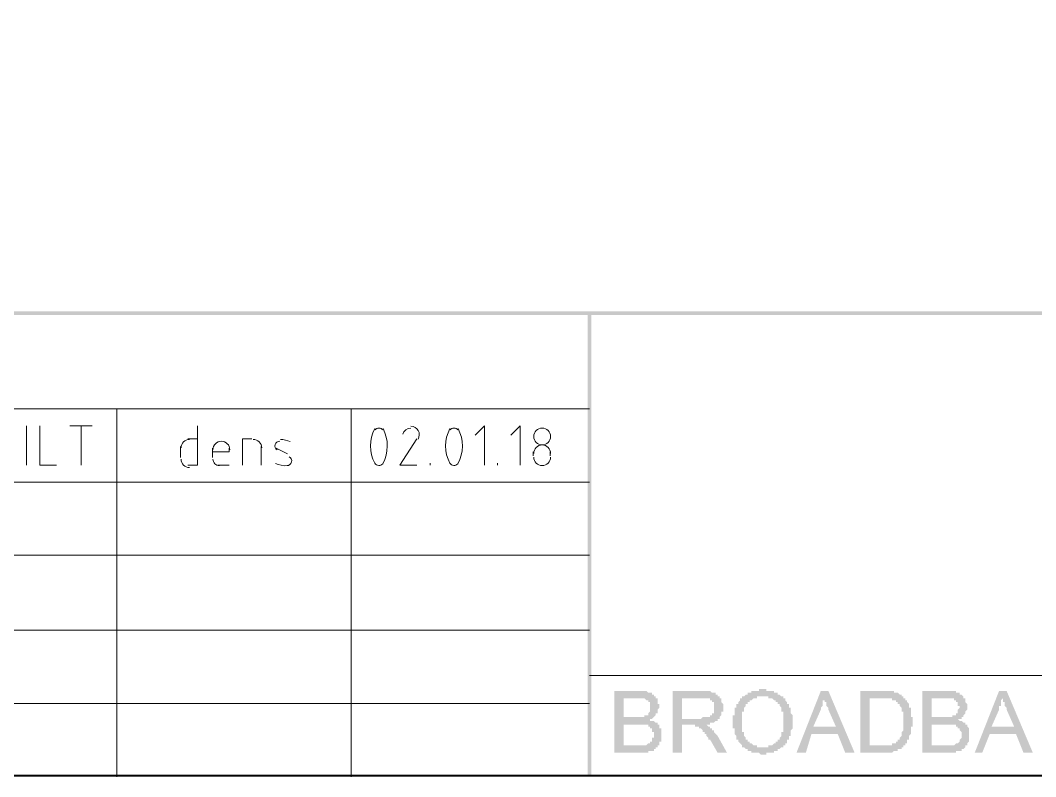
# Model space of a CAD drawing. Header units: millimetres. Extents: x 0.09 to 0.957, y 0.015 to 0.727.
# Drawn here: x 0.7802 to 0.8373, y 0.0151 to 0.0576 of the extents above; entities that cross this region are included whole.
import ezdxf

# ---------------------------------------------------------------- set-up
doc = ezdxf.new("R2010")
doc.units = ezdxf.units.MM
doc.layers.add('PDF_0', color=7, linetype='Continuous')

msp = doc.modelspace()

# ---------------------------------------------------------------- hatches: boundary and pattern name
at = {"layer": 'PDF_0', "true_color": 0x808080, "transparency": 33554559}
h = msp.add_hatch(color=8, dxfattribs=at)
h.paths.add_polyline_path([(0.8136127978515549, 0.0164032128906249), (0.8136127978515549, 0.0198878710937498), (0.8149855419921799, 0.0198878710937498), (0.8149855419921799, 0.0198878710937498), (0.815091137695305, 0.0198878710937498), (0.815091137695305, 0.0198878710937498), (0.81519673339843, 0.0198878710937498), (0.81519673339843, 0.0198878710937498), (0.815302329101555, 0.0198878710937498), (0.815302329101555, 0.0198878710937498), (0.81540792480468, 0.0198878710937498), (0.81540792480468, 0.0198878710937498), (0.81540792480468, 0.0198878710937498), (0.815513520507805, 0.0197822753906248), (0.815513520507805, 0.0197822753906248), (0.8156191162109301, 0.0197822753906248), (0.8156191162109301, 0.0197822753906248), (0.8156191162109301, 0.0197822753906248), (0.8157247119140549, 0.0197822753906248), (0.8157247119140549, 0.0196766796874998), (0.8157247119140549, 0.0196766796874998), (0.8158303076171799, 0.0196766796874998), (0.8158303076171799, 0.0196766796874998), (0.8158303076171799, 0.0195710839843748), (0.8159359033203051, 0.0195710839843748), (0.8159359033203051, 0.0195710839843748), (0.8159359033203051, 0.0194654882812498), (0.8159359033203051, 0.0194654882812498), (0.8160414990234302, 0.0194654882812498), (0.8160414990234302, 0.0193598925781248), (0.8160414990234302, 0.0193598925781248), (0.8160414990234302, 0.0192542968749998), (0.8160414990234302, 0.0192542968749998), (0.8160414990234302, 0.0191487011718748), (0.8160414990234302, 0.0191487011718748), (0.8161470947265549, 0.0191487011718748), (0.8161470947265549, 0.0190431054687498), (0.8161470947265549, 0.0190431054687498), (0.8161470947265549, 0.0190431054687498), (0.8161470947265549, 0.0189375097656248), (0.8161470947265549, 0.0189375097656248), (0.8160414990234302, 0.0188319140624998), (0.8160414990234302, 0.0188319140624998), (0.8160414990234302, 0.0187263183593748), (0.8160414990234302, 0.0187263183593748), (0.8160414990234302, 0.0187263183593748), (0.8160414990234302, 0.0186207226562498), (0.8159359033203051, 0.0186207226562498), (0.8159359033203051, 0.0186207226562498), (0.8159359033203051, 0.0185151269531248), (0.8159359033203051, 0.0185151269531248), (0.8159359033203051, 0.0185151269531248), (0.8158303076171799, 0.0184095312499998), (0.8158303076171799, 0.0184095312499998), (0.8158303076171799, 0.0184095312499998), (0.8157247119140549, 0.0183039355468748), (0.8157247119140549, 0.0183039355468748), (0.8156191162109301, 0.0183039355468748), (0.8156191162109301, 0.0183039355468748), (0.8156191162109301, 0.0183039355468748), (0.8156191162109301, 0.0181983398437498), (0.8157247119140549, 0.0181983398437498), (0.8157247119140549, 0.0181983398437498), (0.8158303076171799, 0.0181983398437498), (0.8158303076171799, 0.0181983398437498), (0.8159359033203051, 0.0180927441406249), (0.8159359033203051, 0.0180927441406249), (0.8159359033203051, 0.0180927441406249), (0.8160414990234302, 0.0180927441406249), (0.8160414990234302, 0.0179871484374999), (0.8160414990234302, 0.0179871484374999), (0.8161470947265549, 0.0179871484374999), (0.8161470947265549, 0.0179871484374999), (0.8161470947265549, 0.0178815527343749), (0.8161470947265549, 0.0178815527343749), (0.8161470947265549, 0.0177759570312499), (0.8161470947265549, 0.0177759570312499), (0.81625269042968, 0.0177759570312499), (0.81625269042968, 0.0176703613281249), (0.81625269042968, 0.0176703613281249), (0.81625269042968, 0.0175647656249999), (0.81625269042968, 0.0175647656249999), (0.81625269042968, 0.0174591699218749), (0.81625269042968, 0.0174591699218749), (0.81625269042968, 0.0174591699218749), (0.81625269042968, 0.0173535742187499), (0.81625269042968, 0.0173535742187499), (0.81625269042968, 0.0172479785156249), (0.81625269042968, 0.0172479785156249), (0.81625269042968, 0.0171423828124999), (0.81625269042968, 0.0171423828124999), (0.81625269042968, 0.0170367871093749), (0.81625269042968, 0.0170367871093749), (0.8161470947265549, 0.0170367871093749), (0.8161470947265549, 0.0169311914062499), (0.8161470947265549, 0.0169311914062499), (0.8161470947265549, 0.0168255957031249), (0.8160414990234302, 0.0168255957031249), (0.8160414990234302, 0.0168255957031249), (0.8160414990234302, 0.0167199999999999), (0.8160414990234302, 0.0167199999999999), (0.8159359033203051, 0.0167199999999999), (0.8159359033203051, 0.0166144042968749), (0.8159359033203051, 0.0166144042968749), (0.8158303076171799, 0.0166144042968749), (0.8158303076171799, 0.0166144042968749), (0.8158303076171799, 0.0165088085937499), (0.8157247119140549, 0.0165088085937499), (0.8157247119140549, 0.0165088085937499), (0.8156191162109301, 0.0165088085937499), (0.8156191162109301, 0.0165088085937499), (0.815513520507805, 0.0165088085937499), (0.815513520507805, 0.0165088085937499), (0.815513520507805, 0.0164032128906249), (0.81540792480468, 0.0164032128906249), (0.81540792480468, 0.0164032128906249), (0.81540792480468, 0.0164032128906249), (0.815302329101555, 0.0164032128906249), (0.815302329101555, 0.0164032128906249), (0.81519673339843, 0.0164032128906249), (0.81519673339843, 0.0164032128906249), (0.815091137695305, 0.0164032128906249), (0.815091137695305, 0.0164032128906249), (0.8149855419921799, 0.0164032128906249), (0.8149855419921799, 0.0164032128906249)], flags=0)
h.paths.add_polyline_path([(0.81414077636718, 0.0184095312499998), (0.8148799462890551, 0.0184095312499998), (0.8148799462890551, 0.0184095312499998), (0.8149855419921799, 0.0184095312499998), (0.8149855419921799, 0.0184095312499998), (0.815091137695305, 0.0184095312499998), (0.815091137695305, 0.0184095312499998), (0.81519673339843, 0.0184095312499998), (0.81519673339843, 0.0184095312499998), (0.815302329101555, 0.0184095312499998), (0.815302329101555, 0.0185151269531248), (0.815302329101555, 0.0185151269531248), (0.815302329101555, 0.0185151269531248), (0.81540792480468, 0.0185151269531248), (0.81540792480468, 0.0185151269531248), (0.815513520507805, 0.0185151269531248), (0.815513520507805, 0.0186207226562498), (0.815513520507805, 0.0186207226562498), (0.815513520507805, 0.0186207226562498), (0.8156191162109301, 0.0187263183593748), (0.8156191162109301, 0.0187263183593748), (0.8156191162109301, 0.0187263183593748), (0.8156191162109301, 0.0188319140624998), (0.8156191162109301, 0.0188319140624998), (0.8156191162109301, 0.0189375097656248), (0.8156191162109301, 0.0189375097656248), (0.8156191162109301, 0.0190431054687498), (0.8156191162109301, 0.0190431054687498), (0.8156191162109301, 0.0190431054687498), (0.8156191162109301, 0.0191487011718748), (0.8156191162109301, 0.0191487011718748), (0.8156191162109301, 0.0192542968749998), (0.815513520507805, 0.0192542968749998), (0.815513520507805, 0.0192542968749998), (0.815513520507805, 0.0193598925781248), (0.815513520507805, 0.0193598925781248), (0.81540792480468, 0.0193598925781248), (0.81540792480468, 0.0193598925781248), (0.815302329101555, 0.0194654882812498), (0.815302329101555, 0.0194654882812498), (0.815302329101555, 0.0194654882812498), (0.815302329101555, 0.0194654882812498), (0.81519673339843, 0.0194654882812498), (0.81519673339843, 0.0194654882812498), (0.815091137695305, 0.0194654882812498), (0.815091137695305, 0.0194654882812498), (0.815091137695305, 0.0194654882812498), (0.8149855419921799, 0.0194654882812498), (0.8148799462890551, 0.0194654882812498), (0.8148799462890551, 0.0194654882812498), (0.8147743505859301, 0.0194654882812498), (0.81414077636718, 0.0194654882812498)], flags=0)
h.paths.add_polyline_path([(0.81414077636718, 0.0168255957031249), (0.8149855419921799, 0.0168255957031249), (0.8149855419921799, 0.0168255957031249), (0.815091137695305, 0.0168255957031249), (0.81519673339843, 0.0168255957031249), (0.81519673339843, 0.0168255957031249), (0.81519673339843, 0.0168255957031249), (0.815302329101555, 0.0168255957031249), (0.815302329101555, 0.0168255957031249), (0.815302329101555, 0.0168255957031249), (0.81540792480468, 0.0168255957031249), (0.81540792480468, 0.0168255957031249), (0.815513520507805, 0.0169311914062499), (0.815513520507805, 0.0169311914062499), (0.815513520507805, 0.0169311914062499), (0.8156191162109301, 0.0169311914062499), (0.8156191162109301, 0.0169311914062499), (0.8156191162109301, 0.0170367871093749), (0.8157247119140549, 0.0170367871093749), (0.8157247119140549, 0.0171423828124999), (0.8157247119140549, 0.0171423828124999), (0.8157247119140549, 0.0171423828124999), (0.8157247119140549, 0.0172479785156249), (0.8157247119140549, 0.0172479785156249), (0.8158303076171799, 0.0172479785156249), (0.8158303076171799, 0.0173535742187499), (0.8158303076171799, 0.0173535742187499), (0.8158303076171799, 0.0174591699218749), (0.8158303076171799, 0.0174591699218749), (0.8158303076171799, 0.0175647656249999), (0.8158303076171799, 0.0175647656249999), (0.8157247119140549, 0.0175647656249999), (0.8157247119140549, 0.0176703613281249), (0.8157247119140549, 0.0176703613281249), (0.8157247119140549, 0.0177759570312499), (0.8157247119140549, 0.0177759570312499), (0.8156191162109301, 0.0177759570312499), (0.8156191162109301, 0.0177759570312499), (0.8156191162109301, 0.0178815527343749), (0.815513520507805, 0.0178815527343749), (0.815513520507805, 0.0178815527343749), (0.815513520507805, 0.0179871484374999), (0.81540792480468, 0.0179871484374999), (0.81540792480468, 0.0179871484374999), (0.81540792480468, 0.0179871484374999), (0.815302329101555, 0.0179871484374999), (0.815302329101555, 0.0179871484374999), (0.815302329101555, 0.0179871484374999), (0.81519673339843, 0.0179871484374999), (0.81519673339843, 0.0179871484374999), (0.815091137695305, 0.0179871484374999), (0.815091137695305, 0.0179871484374999), (0.8149855419921799, 0.0179871484374999), (0.8149855419921799, 0.0179871484374999), (0.8148799462890551, 0.0179871484374999), (0.81414077636718, 0.0179871484374999)], flags=0)
h = msp.add_hatch(color=8, dxfattribs=at)
h.paths.add_polyline_path([(0.8168864257812424, 0.0164032128906249), (0.8168864257812424, 0.0198878710937498), (0.8184703613281173, 0.0198878710937498), (0.8185759570312423, 0.0198878710937498), (0.8185759570312423, 0.0198878710937498), (0.8186815527343675, 0.0198878710937498), (0.8186815527343675, 0.0198878710937498), (0.8187871484374923, 0.0198878710937498), (0.8187871484374923, 0.0198878710937498), (0.8188927441406175, 0.0198878710937498), (0.8188927441406175, 0.0198878710937498), (0.8189983398437425, 0.0198878710937498), (0.8189983398437425, 0.0198878710937498), (0.8189983398437425, 0.0198878710937498), (0.8191039355468674, 0.0197822753906248), (0.8191039355468674, 0.0197822753906248), (0.8191039355468674, 0.0197822753906248), (0.8192095312499924, 0.0197822753906248), (0.8192095312499924, 0.0197822753906248), (0.8192095312499924, 0.0197822753906248), (0.8193151269531174, 0.0197822753906248), (0.8193151269531174, 0.0196766796874998), (0.8194207226562424, 0.0196766796874998), (0.8194207226562424, 0.0196766796874998), (0.8194207226562424, 0.0195710839843748), (0.8195263183593674, 0.0195710839843748), (0.8195263183593674, 0.0195710839843748), (0.8195263183593674, 0.0194654882812498), (0.8195263183593674, 0.0194654882812498), (0.8196319140624924, 0.0194654882812498), (0.8196319140624924, 0.0193598925781248), (0.8196319140624924, 0.0193598925781248), (0.8196319140624924, 0.0192542968749998), (0.8196319140624924, 0.0192542968749998), (0.8196319140624924, 0.0192542968749998), (0.8197375097656173, 0.0191487011718748), (0.8197375097656173, 0.0191487011718748), (0.8197375097656173, 0.0190431054687498), (0.8197375097656173, 0.0190431054687498), (0.8197375097656173, 0.0189375097656248), (0.8197375097656173, 0.0189375097656248), (0.8197375097656173, 0.0189375097656248), (0.8197375097656173, 0.0188319140624998), (0.8197375097656173, 0.0188319140624998), (0.8197375097656173, 0.0187263183593748), (0.8196319140624924, 0.0187263183593748), (0.8196319140624924, 0.0186207226562498), (0.8196319140624924, 0.0186207226562498), (0.8196319140624924, 0.0185151269531248), (0.8196319140624924, 0.0185151269531248), (0.8196319140624924, 0.0185151269531248), (0.8195263183593674, 0.0184095312499998), (0.8195263183593674, 0.0184095312499998), (0.8195263183593674, 0.0184095312499998), (0.8195263183593674, 0.0183039355468748), (0.8194207226562424, 0.0183039355468748), (0.8194207226562424, 0.0183039355468748), (0.8194207226562424, 0.0183039355468748), (0.8194207226562424, 0.0181983398437498), (0.8193151269531174, 0.0181983398437498), (0.8193151269531174, 0.0181983398437498), (0.8193151269531174, 0.0181983398437498), (0.8192095312499924, 0.0180927441406249), (0.8192095312499924, 0.0180927441406249), (0.8191039355468674, 0.0180927441406249), (0.8191039355468674, 0.0180927441406249), (0.8189983398437425, 0.0180927441406249), (0.8189983398437425, 0.0180927441406249), (0.8189983398437425, 0.0179871484374999), (0.8188927441406175, 0.0179871484374999), (0.8188927441406175, 0.0179871484374999), (0.8187871484374923, 0.0179871484374999), (0.8186815527343675, 0.0179871484374999), (0.8186815527343675, 0.0179871484374999), (0.8187871484374923, 0.0179871484374999), (0.8187871484374923, 0.0179871484374999), (0.8188927441406175, 0.0178815527343749), (0.8188927441406175, 0.0178815527343749), (0.8189983398437425, 0.0178815527343749), (0.8189983398437425, 0.0178815527343749), (0.8189983398437425, 0.0177759570312499), (0.8189983398437425, 0.0177759570312499), (0.8191039355468674, 0.0177759570312499), (0.8191039355468674, 0.0176703613281249), (0.8191039355468674, 0.0176703613281249), (0.8192095312499924, 0.0176703613281249), (0.8192095312499924, 0.0175647656249999), (0.8192095312499924, 0.0175647656249999), (0.8192095312499924, 0.0175647656249999), (0.8193151269531174, 0.0174591699218749), (0.8193151269531174, 0.0174591699218749), (0.8193151269531174, 0.0174591699218749), (0.8194207226562424, 0.0173535742187499), (0.8194207226562424, 0.0173535742187499), (0.8199487011718675, 0.0164032128906249), (0.8194207226562424, 0.0164032128906249), (0.8189983398437425, 0.0171423828124999), (0.8188927441406175, 0.0171423828124999), (0.8188927441406175, 0.0172479785156249), (0.8188927441406175, 0.0172479785156249), (0.8187871484374923, 0.0173535742187499), (0.8187871484374923, 0.0173535742187499), (0.8187871484374923, 0.0174591699218749), (0.8187871484374923, 0.0174591699218749), (0.8186815527343675, 0.0174591699218749), (0.8186815527343675, 0.0175647656249999), (0.8186815527343675, 0.0175647656249999), (0.8186815527343675, 0.0175647656249999), (0.8185759570312423, 0.0175647656249999), (0.8185759570312423, 0.0176703613281249), (0.8185759570312423, 0.0176703613281249), (0.8184703613281173, 0.0177759570312499), (0.8184703613281173, 0.0177759570312499), (0.8184703613281173, 0.0177759570312499), (0.8183647656249924, 0.0177759570312499), (0.8183647656249924, 0.0178815527343749), (0.8183647656249924, 0.0178815527343749), (0.8182591699218674, 0.0178815527343749), (0.8182591699218674, 0.0178815527343749), (0.8181535742187424, 0.0178815527343749), (0.8181535742187424, 0.0179871484374999), (0.8181535742187424, 0.0179871484374999), (0.8180479785156174, 0.0179871484374999), (0.8180479785156174, 0.0179871484374999), (0.8179423828124924, 0.0179871484374999), (0.8179423828124924, 0.0179871484374999), (0.8179423828124924, 0.0179871484374999), (0.8174144042968675, 0.0179871484374999), (0.8174144042968675, 0.0164032128906249)], flags=0)
h.paths.add_polyline_path([(0.8174144042968675, 0.0183039355468748), (0.8183647656249924, 0.0183039355468748), (0.8184703613281173, 0.0183039355468748), (0.8184703613281173, 0.0183039355468748), (0.8185759570312423, 0.0184095312499998), (0.8185759570312423, 0.0184095312499998), (0.8186815527343675, 0.0184095312499998), (0.8186815527343675, 0.0184095312499998), (0.8187871484374923, 0.0184095312499998), (0.8187871484374923, 0.0184095312499998), (0.8187871484374923, 0.0184095312499998), (0.8188927441406175, 0.0184095312499998), (0.8188927441406175, 0.0184095312499998), (0.8188927441406175, 0.0184095312499998), (0.8189983398437425, 0.0184095312499998), (0.8189983398437425, 0.0185151269531248), (0.8189983398437425, 0.0185151269531248), (0.8191039355468674, 0.0185151269531248), (0.8191039355468674, 0.0186207226562498), (0.8191039355468674, 0.0186207226562498), (0.8191039355468674, 0.0186207226562498), (0.8192095312499924, 0.0186207226562498), (0.8192095312499924, 0.0187263183593748), (0.8192095312499924, 0.0187263183593748), (0.8192095312499924, 0.0188319140624998), (0.8192095312499924, 0.0188319140624998), (0.8192095312499924, 0.0189375097656248), (0.8192095312499924, 0.0189375097656248), (0.8192095312499924, 0.0190431054687498), (0.8192095312499924, 0.0190431054687498), (0.8192095312499924, 0.0190431054687498), (0.8192095312499924, 0.0191487011718748), (0.8192095312499924, 0.0191487011718748), (0.8192095312499924, 0.0192542968749998), (0.8191039355468674, 0.0192542968749998), (0.8191039355468674, 0.0192542968749998), (0.8191039355468674, 0.0193598925781248), (0.8191039355468674, 0.0193598925781248), (0.8189983398437425, 0.0193598925781248), (0.8189983398437425, 0.0193598925781248), (0.8189983398437425, 0.0194654882812498), (0.8188927441406175, 0.0194654882812498), (0.8188927441406175, 0.0194654882812498), (0.8187871484374923, 0.0194654882812498), (0.8187871484374923, 0.0194654882812498), (0.8187871484374923, 0.0194654882812498), (0.8186815527343675, 0.0194654882812498), (0.8186815527343675, 0.0194654882812498), (0.8185759570312423, 0.0194654882812498), (0.8184703613281173, 0.0194654882812498), (0.8184703613281173, 0.0194654882812498), (0.8174144042968675, 0.0194654882812498)], flags=0)
h = msp.add_hatch(color=8, dxfattribs=at)
h.paths.add_polyline_path([(0.8202655957031174, 0.0180927978515624), (0.8202655957031174, 0.0181983935546874), (0.8202655957031174, 0.0181983935546874), (0.8202655957031174, 0.0183039892578124), (0.8202655957031174, 0.0183039892578124), (0.8202655957031174, 0.0184095849609374), (0.8202655957031174, 0.0184095849609374), (0.8202655957031174, 0.0185151806640624), (0.8203711914062424, 0.0185151806640624), (0.8203711914062424, 0.0186207763671874), (0.8203711914062424, 0.0186207763671874), (0.8203711914062424, 0.0187263720703124), (0.8203711914062424, 0.0187263720703124), (0.8203711914062424, 0.0187263720703124), (0.8203711914062424, 0.0188319677734374), (0.8203711914062424, 0.0188319677734374), (0.8203711914062424, 0.0189375634765624), (0.8204767871093674, 0.0189375634765624), (0.8204767871093674, 0.0189375634765624), (0.8204767871093674, 0.0190431591796874), (0.8204767871093674, 0.0190431591796874), (0.8204767871093674, 0.0191487548828124), (0.8204767871093674, 0.0191487548828124), (0.8205823828124923, 0.0191487548828124), (0.8205823828124923, 0.0192543505859374), (0.8205823828124923, 0.0192543505859374), (0.8205823828124923, 0.0192543505859374), (0.8206879785156173, 0.0193599462890624), (0.8206879785156173, 0.0193599462890624), (0.8206879785156173, 0.0193599462890624), (0.8206879785156173, 0.0194655419921874), (0.8207935742187423, 0.0194655419921874), (0.8207935742187423, 0.0194655419921874), (0.8207935742187423, 0.0195711376953124), (0.8208991699218673, 0.0195711376953124), (0.8208991699218673, 0.0195711376953124), (0.8208991699218673, 0.0195711376953124), (0.8210047656249922, 0.0196767333984374), (0.8210047656249922, 0.0196767333984374), (0.8210047656249922, 0.0196767333984374), (0.8211103613281174, 0.0196767333984374), (0.8211103613281174, 0.0197823291015624), (0.8212159570312424, 0.0197823291015624), (0.8212159570312424, 0.0197823291015624), (0.8212159570312424, 0.0197823291015624), (0.8213215527343674, 0.0197823291015624), (0.8213215527343674, 0.0198879248046874), (0.8214271484374924, 0.0198879248046874), (0.8214271484374924, 0.0198879248046874), (0.8214271484374924, 0.0198879248046874), (0.8215327441406174, 0.0198879248046874), (0.8215327441406174, 0.0198879248046874), (0.8216383398437423, 0.0198879248046874), (0.8216383398437423, 0.0198879248046874), (0.8217439355468673, 0.0198879248046874), (0.8217439355468673, 0.0199935205078124), (0.8218495312499923, 0.0199935205078124), (0.8218495312499923, 0.0199935205078124), (0.8219551269531173, 0.0199935205078124), (0.8219551269531173, 0.0199935205078124), (0.8219551269531173, 0.0199935205078124), (0.8220607226562425, 0.0199935205078124), (0.8220607226562425, 0.0199935205078124), (0.8220607226562425, 0.0199935205078124), (0.8221663183593673, 0.0199935205078124), (0.8221663183593673, 0.0198879248046874), (0.8222719140624924, 0.0198879248046874), (0.8222719140624924, 0.0198879248046874), (0.8223775097656174, 0.0198879248046874), (0.8223775097656174, 0.0198879248046874), (0.8224831054687424, 0.0198879248046874), (0.8224831054687424, 0.0198879248046874), (0.8225887011718674, 0.0198879248046874), (0.8225887011718674, 0.0198879248046874), (0.8225887011718674, 0.0197823291015624), (0.8226942968749924, 0.0197823291015624), (0.8226942968749924, 0.0197823291015624), (0.8227998925781173, 0.0197823291015624), (0.8227998925781173, 0.0197823291015624), (0.8227998925781173, 0.0196767333984374), (0.8229054882812423, 0.0196767333984374), (0.8229054882812423, 0.0196767333984374), (0.8229054882812423, 0.0196767333984374), (0.8230110839843673, 0.0195711376953124), (0.8230110839843673, 0.0195711376953124), (0.8231166796874922, 0.0195711376953124), (0.8231166796874922, 0.0195711376953124), (0.8231166796874922, 0.0194655419921874), (0.8232222753906174, 0.0194655419921874), (0.8232222753906174, 0.0194655419921874), (0.8232222753906174, 0.0193599462890624), (0.8232222753906174, 0.0193599462890624), (0.8233278710937423, 0.0192543505859374), (0.8233278710937423, 0.0192543505859374), (0.8233278710937423, 0.0192543505859374), (0.8233278710937423, 0.0191487548828124), (0.8234334667968672, 0.0191487548828124), (0.8234334667968672, 0.0191487548828124), (0.8234334667968672, 0.0190431591796874), (0.8234334667968672, 0.0190431591796874), (0.8234334667968672, 0.0190431591796874), (0.8234334667968672, 0.0189375634765624), (0.8235390624999924, 0.0189375634765624), (0.8235390624999924, 0.0188319677734374), (0.8235390624999924, 0.0188319677734374), (0.8235390624999924, 0.0187263720703124), (0.8235390624999924, 0.0187263720703124), (0.8235390624999924, 0.0187263720703124), (0.8235390624999924, 0.0186207763671874), (0.8235390624999924, 0.0186207763671874), (0.8236446582031174, 0.0185151806640624), (0.8236446582031174, 0.0185151806640624), (0.8236446582031174, 0.0184095849609374), (0.8236446582031174, 0.0184095849609374), (0.8236446582031174, 0.0183039892578124), (0.8236446582031174, 0.0183039892578124), (0.8236446582031174, 0.0181983935546874), (0.8236446582031174, 0.0181983935546874), (0.8236446582031174, 0.0180927978515624), (0.8236446582031174, 0.0180927978515624), (0.8236446582031174, 0.0179872021484374), (0.8236446582031174, 0.0179872021484374), (0.8236446582031174, 0.0179872021484374), (0.8236446582031174, 0.0178816064453124), (0.8236446582031174, 0.0178816064453124), (0.8236446582031174, 0.0177760107421874), (0.8236446582031174, 0.0177760107421874), (0.8235390624999924, 0.0176704150390624), (0.8235390624999924, 0.0176704150390624), (0.8235390624999924, 0.0175648193359374), (0.8235390624999924, 0.0175648193359374), (0.8235390624999924, 0.0174592236328124), (0.8235390624999924, 0.0174592236328124), (0.8235390624999924, 0.0174592236328124), (0.8235390624999924, 0.0173536279296874), (0.8234334667968672, 0.0173536279296874), (0.8234334667968672, 0.0172480322265624), (0.8234334667968672, 0.0172480322265624), (0.8234334667968672, 0.0172480322265624), (0.8234334667968672, 0.0171424365234374), (0.8234334667968672, 0.0171424365234374), (0.8233278710937423, 0.0171424365234374), (0.8233278710937423, 0.0170368408203124), (0.8233278710937423, 0.0170368408203124), (0.8233278710937423, 0.0169312451171874), (0.8232222753906174, 0.0169312451171874), (0.8232222753906174, 0.0169312451171874), (0.8232222753906174, 0.0168256494140624), (0.8231166796874922, 0.0168256494140624), (0.8231166796874922, 0.0168256494140624), (0.8231166796874922, 0.0167200537109374), (0.8230110839843673, 0.0167200537109374), (0.8230110839843673, 0.0167200537109374), (0.8230110839843673, 0.0167200537109374), (0.8229054882812423, 0.0166144580078124), (0.8229054882812423, 0.0166144580078124), (0.8229054882812423, 0.0166144580078124), (0.8227998925781173, 0.0166144580078124), (0.8227998925781173, 0.0165088623046874), (0.8227998925781173, 0.0165088623046874), (0.8226942968749924, 0.0165088623046874), (0.8226942968749924, 0.0165088623046874), (0.8225887011718674, 0.0165088623046874), (0.8225887011718674, 0.0165088623046874), (0.8225887011718674, 0.0164032666015624), (0.8224831054687424, 0.0164032666015624), (0.8224831054687424, 0.0164032666015624), (0.8223775097656174, 0.0164032666015624), (0.8223775097656174, 0.0164032666015624), (0.8222719140624924, 0.0164032666015624), (0.8222719140624924, 0.0164032666015624), (0.8221663183593673, 0.0164032666015624), (0.8221663183593673, 0.0164032666015624), (0.8221663183593673, 0.0162976708984374), (0.8220607226562425, 0.0162976708984374), (0.8220607226562425, 0.0162976708984374), (0.8219551269531173, 0.0162976708984374), (0.8219551269531173, 0.0162976708984374), (0.8219551269531173, 0.0162976708984374), (0.8218495312499923, 0.0162976708984374), (0.8218495312499923, 0.0162976708984374), (0.8217439355468673, 0.0164032666015624), (0.8217439355468673, 0.0164032666015624), (0.8216383398437423, 0.0164032666015624), (0.8216383398437423, 0.0164032666015624), (0.8215327441406174, 0.0164032666015624), (0.8215327441406174, 0.0164032666015624), (0.8214271484374924, 0.0164032666015624), (0.8214271484374924, 0.0164032666015624), (0.8214271484374924, 0.0164032666015624), (0.8213215527343674, 0.0164032666015624), (0.8213215527343674, 0.0165088623046874), (0.8212159570312424, 0.0165088623046874), (0.8212159570312424, 0.0165088623046874), (0.8212159570312424, 0.0165088623046874), (0.8211103613281174, 0.0165088623046874), (0.8211103613281174, 0.0166144580078124), (0.8211103613281174, 0.0166144580078124), (0.8210047656249922, 0.0166144580078124), (0.8210047656249922, 0.0166144580078124), (0.8210047656249922, 0.0166144580078124), (0.8208991699218673, 0.0167200537109374), (0.8208991699218673, 0.0167200537109374), (0.8207935742187423, 0.0167200537109374), (0.8207935742187423, 0.0168256494140624), (0.8207935742187423, 0.0168256494140624), (0.8207935742187423, 0.0168256494140624), (0.8206879785156173, 0.0169312451171874), (0.8206879785156173, 0.0169312451171874), (0.8206879785156173, 0.0169312451171874), (0.8205823828124923, 0.0170368408203124), (0.8205823828124923, 0.0170368408203124), (0.8205823828124923, 0.0170368408203124), (0.8205823828124923, 0.0171424365234374), (0.8204767871093674, 0.0171424365234374), (0.8204767871093674, 0.0172480322265624), (0.8204767871093674, 0.0172480322265624), (0.8204767871093674, 0.0172480322265624), (0.8204767871093674, 0.0173536279296874), (0.8204767871093674, 0.0173536279296874), (0.8203711914062424, 0.0174592236328124), (0.8203711914062424, 0.0174592236328124), (0.8203711914062424, 0.0174592236328124), (0.8203711914062424, 0.0175648193359374), (0.8203711914062424, 0.0175648193359374), (0.8203711914062424, 0.0176704150390624), (0.8203711914062424, 0.0176704150390624), (0.8203711914062424, 0.0177760107421874), (0.8202655957031174, 0.0177760107421874), (0.8202655957031174, 0.0178816064453124), (0.8202655957031174, 0.0178816064453124), (0.8202655957031174, 0.0178816064453124), (0.8202655957031174, 0.0179872021484374), (0.8202655957031174, 0.0179872021484374), (0.8202655957031174, 0.0180927978515624), (0.8202655957031174, 0.0180927978515624)], flags=0)
h.paths.add_polyline_path([(0.8207935742187423, 0.0180927978515624), (0.8207935742187423, 0.0179872021484374), (0.8207935742187423, 0.0179872021484374), (0.8207935742187423, 0.0178816064453124), (0.8207935742187423, 0.0178816064453124), (0.8207935742187423, 0.0177760107421874), (0.8207935742187423, 0.0177760107421874), (0.8207935742187423, 0.0177760107421874), (0.8207935742187423, 0.0176704150390624), (0.8207935742187423, 0.0176704150390624), (0.8207935742187423, 0.0175648193359374), (0.8208991699218673, 0.0175648193359374), (0.8208991699218673, 0.0174592236328124), (0.8208991699218673, 0.0174592236328124), (0.8208991699218673, 0.0174592236328124), (0.8208991699218673, 0.0173536279296874), (0.8208991699218673, 0.0173536279296874), (0.8210047656249922, 0.0172480322265624), (0.8210047656249922, 0.0172480322265624), (0.8210047656249922, 0.0172480322265624), (0.8210047656249922, 0.0171424365234374), (0.8211103613281174, 0.0171424365234374), (0.8211103613281174, 0.0171424365234374), (0.8211103613281174, 0.0171424365234374), (0.8211103613281174, 0.0170368408203124), (0.8212159570312424, 0.0170368408203124), (0.8212159570312424, 0.0170368408203124), (0.8212159570312424, 0.0169312451171874), (0.8213215527343674, 0.0169312451171874), (0.8213215527343674, 0.0169312451171874), (0.8213215527343674, 0.0169312451171874), (0.8214271484374924, 0.0168256494140624), (0.8214271484374924, 0.0168256494140624), (0.8215327441406174, 0.0168256494140624), (0.8215327441406174, 0.0168256494140624), (0.8215327441406174, 0.0168256494140624), (0.8216383398437423, 0.0168256494140624), (0.8216383398437423, 0.0167200537109374), (0.8217439355468673, 0.0167200537109374), (0.8217439355468673, 0.0167200537109374), (0.8218495312499923, 0.0167200537109374), (0.8218495312499923, 0.0167200537109374), (0.8219551269531173, 0.0167200537109374), (0.8219551269531173, 0.0167200537109374), (0.8219551269531173, 0.0167200537109374), (0.8220607226562425, 0.0167200537109374), (0.8220607226562425, 0.0167200537109374), (0.8220607226562425, 0.0167200537109374), (0.8221663183593673, 0.0167200537109374), (0.8221663183593673, 0.0167200537109374), (0.8222719140624924, 0.0167200537109374), (0.8222719140624924, 0.0168256494140624), (0.8223775097656174, 0.0168256494140624), (0.8223775097656174, 0.0168256494140624), (0.8223775097656174, 0.0168256494140624), (0.8224831054687424, 0.0168256494140624), (0.8224831054687424, 0.0168256494140624), (0.8225887011718674, 0.0169312451171874), (0.8225887011718674, 0.0169312451171874), (0.8225887011718674, 0.0169312451171874), (0.8226942968749924, 0.0169312451171874), (0.8226942968749924, 0.0170368408203124), (0.8226942968749924, 0.0170368408203124), (0.8227998925781173, 0.0170368408203124), (0.8227998925781173, 0.0171424365234374), (0.8227998925781173, 0.0171424365234374), (0.8227998925781173, 0.0171424365234374), (0.8229054882812423, 0.0171424365234374), (0.8229054882812423, 0.0172480322265624), (0.8229054882812423, 0.0172480322265624), (0.8229054882812423, 0.0172480322265624), (0.8230110839843673, 0.0173536279296874), (0.8230110839843673, 0.0173536279296874), (0.8230110839843673, 0.0173536279296874), (0.8230110839843673, 0.0174592236328124), (0.8230110839843673, 0.0174592236328124), (0.8230110839843673, 0.0175648193359374), (0.8231166796874922, 0.0175648193359374), (0.8231166796874922, 0.0175648193359374), (0.8231166796874922, 0.0176704150390624), (0.8231166796874922, 0.0176704150390624), (0.8231166796874922, 0.0177760107421874), (0.8231166796874922, 0.0177760107421874), (0.8231166796874922, 0.0178816064453124), (0.8231166796874922, 0.0178816064453124), (0.8231166796874922, 0.0179872021484374), (0.8231166796874922, 0.0179872021484374), (0.8231166796874922, 0.0180927978515624), (0.8231166796874922, 0.0180927978515624), (0.8231166796874922, 0.0180927978515624), (0.8231166796874922, 0.0181983935546874), (0.8231166796874922, 0.0183039892578124), (0.8231166796874922, 0.0183039892578124), (0.8231166796874922, 0.0183039892578124), (0.8231166796874922, 0.0184095849609374), (0.8231166796874922, 0.0184095849609374), (0.8231166796874922, 0.0185151806640624), (0.8231166796874922, 0.0185151806640624), (0.8231166796874922, 0.0186207763671874), (0.8231166796874922, 0.0186207763671874), (0.8231166796874922, 0.0187263720703124), (0.8231166796874922, 0.0187263720703124), (0.8230110839843673, 0.0187263720703124), (0.8230110839843673, 0.0188319677734374), (0.8230110839843673, 0.0188319677734374), (0.8230110839843673, 0.0189375634765624), (0.8230110839843673, 0.0189375634765624), (0.8230110839843673, 0.0189375634765624), (0.8229054882812423, 0.0190431591796874), (0.8229054882812423, 0.0190431591796874), (0.8229054882812423, 0.0191487548828124), (0.8229054882812423, 0.0191487548828124), (0.8227998925781173, 0.0191487548828124), (0.8227998925781173, 0.0192543505859374), (0.8227998925781173, 0.0192543505859374), (0.8226942968749924, 0.0192543505859374), (0.8226942968749924, 0.0193599462890624), (0.8226942968749924, 0.0193599462890624), (0.8225887011718674, 0.0193599462890624), (0.8225887011718674, 0.0193599462890624), (0.8225887011718674, 0.0193599462890624), (0.8224831054687424, 0.0194655419921874), (0.8224831054687424, 0.0194655419921874), (0.8223775097656174, 0.0194655419921874), (0.8223775097656174, 0.0194655419921874), (0.8223775097656174, 0.0194655419921874), (0.8222719140624924, 0.0194655419921874), (0.8222719140624924, 0.0195711376953124), (0.8221663183593673, 0.0195711376953124), (0.8221663183593673, 0.0195711376953124), (0.8220607226562425, 0.0195711376953124), (0.8220607226562425, 0.0195711376953124), (0.8219551269531173, 0.0195711376953124), (0.8219551269531173, 0.0195711376953124), (0.8219551269531173, 0.0195711376953124), (0.8218495312499923, 0.0195711376953124), (0.8218495312499923, 0.0195711376953124), (0.8217439355468673, 0.0195711376953124), (0.8217439355468673, 0.0195711376953124), (0.8216383398437423, 0.0195711376953124), (0.8216383398437423, 0.0194655419921874), (0.8215327441406174, 0.0194655419921874), (0.8215327441406174, 0.0194655419921874), (0.8215327441406174, 0.0194655419921874), (0.8214271484374924, 0.0194655419921874), (0.8214271484374924, 0.0194655419921874), (0.8213215527343674, 0.0193599462890624), (0.8213215527343674, 0.0193599462890624), (0.8213215527343674, 0.0193599462890624), (0.8212159570312424, 0.0193599462890624), (0.8212159570312424, 0.0192543505859374), (0.8212159570312424, 0.0192543505859374), (0.8211103613281174, 0.0192543505859374), (0.8211103613281174, 0.0192543505859374), (0.8211103613281174, 0.0191487548828124), (0.8211103613281174, 0.0191487548828124), (0.8210047656249922, 0.0191487548828124), (0.8210047656249922, 0.0191487548828124), (0.8210047656249922, 0.0190431591796874), (0.8210047656249922, 0.0190431591796874), (0.8210047656249922, 0.0190431591796874), (0.8208991699218673, 0.0189375634765624), (0.8208991699218673, 0.0189375634765624), (0.8208991699218673, 0.0189375634765624), (0.8208991699218673, 0.0188319677734374), (0.8208991699218673, 0.0188319677734374), (0.8208991699218673, 0.0187263720703124), (0.8207935742187423, 0.0187263720703124), (0.8207935742187423, 0.0186207763671874), (0.8207935742187423, 0.0186207763671874), (0.8207935742187423, 0.0186207763671874), (0.8207935742187423, 0.0185151806640624), (0.8207935742187423, 0.0185151806640624), (0.8207935742187423, 0.0184095849609374), (0.8207935742187423, 0.0184095849609374), (0.8207935742187423, 0.0183039892578124), (0.8207935742187423, 0.0181983935546874), (0.8207935742187423, 0.0181983935546874), (0.8207935742187423, 0.0180927978515624), (0.8207935742187423, 0.0180927978515624)], flags=0)
h = msp.add_hatch(color=8, dxfattribs=at)
h.paths.add_polyline_path([(0.8238560107421798, 0.0164032128906249), (0.8252287548828048, 0.0198878710937498), (0.8256511376953048, 0.0198878710937498), (0.8271294775390549, 0.0164032128906249), (0.82660149902343, 0.0164032128906249), (0.82617911621093, 0.0174591699218749), (0.8247007763671799, 0.0174591699218749), (0.824383989257805, 0.0164032128906249)], flags=0)
h.paths.add_polyline_path([(0.8248063720703049, 0.0178815527343749), (0.8260735205078049, 0.0178815527343749), (0.8256511376953048, 0.0188319140624998), (0.8256511376953048, 0.0188319140624998), (0.8256511376953048, 0.0189375097656248), (0.8256511376953048, 0.0189375097656248), (0.8255455419921798, 0.0190431054687498), (0.8255455419921798, 0.0190431054687498), (0.8255455419921798, 0.0191487011718748), (0.8255455419921798, 0.0191487011718748), (0.8255455419921798, 0.0192542968749998), (0.8255455419921798, 0.0192542968749998), (0.825439946289055, 0.0192542968749998), (0.825439946289055, 0.0193598925781248), (0.825439946289055, 0.0193598925781248), (0.825439946289055, 0.0194654882812498), (0.825439946289055, 0.0194654882812498), (0.825439946289055, 0.0194654882812498), (0.825439946289055, 0.0195710839843748), (0.825439946289055, 0.0194654882812498), (0.825439946289055, 0.0194654882812498), (0.825439946289055, 0.0193598925781248), (0.82533435058593, 0.0193598925781248), (0.82533435058593, 0.0192542968749998), (0.82533435058593, 0.0192542968749998), (0.82533435058593, 0.0191487011718748), (0.82533435058593, 0.0191487011718748), (0.82533435058593, 0.0191487011718748), (0.82533435058593, 0.0190431054687498), (0.82533435058593, 0.0190431054687498), (0.8252287548828048, 0.0189375097656248), (0.8252287548828048, 0.0189375097656248), (0.8252287548828048, 0.0188319140624998), (0.8252287548828048, 0.0188319140624998)], flags=0)
h = msp.add_hatch(color=8, dxfattribs=at)
h.paths.add_polyline_path([(0.8274464257812423, 0.0164032128906249), (0.8274464257812423, 0.0198878710937498), (0.8287135742187423, 0.0198878710937498), (0.8287135742187423, 0.0198878710937498), (0.8288191699218673, 0.0198878710937498), (0.8288191699218673, 0.0198878710937498), (0.8289247656249923, 0.0198878710937498), (0.8289247656249923, 0.0198878710937498), (0.8290303613281172, 0.0198878710937498), (0.8290303613281172, 0.0198878710937498), (0.8291359570312422, 0.0198878710937498), (0.8291359570312422, 0.0198878710937498), (0.8292415527343674, 0.0198878710937498), (0.8292415527343674, 0.0198878710937498), (0.8292415527343674, 0.0198878710937498), (0.8293471484374922, 0.0198878710937498), (0.8293471484374922, 0.0197822753906248), (0.8293471484374922, 0.0197822753906248), (0.8294527441406174, 0.0197822753906248), (0.8294527441406174, 0.0197822753906248), (0.8295583398437424, 0.0197822753906248), (0.8295583398437424, 0.0197822753906248), (0.8296639355468673, 0.0196766796874998), (0.8296639355468673, 0.0196766796874998), (0.8296639355468673, 0.0196766796874998), (0.8297695312499923, 0.0196766796874998), (0.8297695312499923, 0.0195710839843748), (0.8297695312499923, 0.0195710839843748), (0.8298751269531173, 0.0195710839843748), (0.8298751269531173, 0.0195710839843748), (0.8298751269531173, 0.0194654882812498), (0.8299807226562423, 0.0194654882812498), (0.8299807226562423, 0.0194654882812498), (0.8299807226562423, 0.0193598925781248), (0.8300863183593673, 0.0193598925781248), (0.8300863183593673, 0.0193598925781248), (0.8300863183593673, 0.0192542968749998), (0.8300863183593673, 0.0192542968749998), (0.8301919140624923, 0.0191487011718748), (0.8301919140624923, 0.0191487011718748), (0.8301919140624923, 0.0191487011718748), (0.8301919140624923, 0.0190431054687498), (0.8301919140624923, 0.0190431054687498), (0.8301919140624923, 0.0190431054687498), (0.8301919140624923, 0.0189375097656248), (0.8302975097656172, 0.0189375097656248), (0.8302975097656172, 0.0188319140624998), (0.8302975097656172, 0.0188319140624998), (0.8302975097656172, 0.0188319140624998), (0.8302975097656172, 0.0187263183593748), (0.8302975097656172, 0.0187263183593748), (0.8302975097656172, 0.0186207226562498), (0.8302975097656172, 0.0186207226562498), (0.8302975097656172, 0.0185151269531248), (0.8302975097656172, 0.0185151269531248), (0.8302975097656172, 0.0184095312499998), (0.8304031054687424, 0.0184095312499998), (0.8304031054687424, 0.0183039355468748), (0.8304031054687424, 0.0183039355468748), (0.8304031054687424, 0.0181983398437498), (0.8304031054687424, 0.0181983398437498), (0.8304031054687424, 0.0181983398437498), (0.8304031054687424, 0.0180927441406249), (0.8304031054687424, 0.0180927441406249), (0.8304031054687424, 0.0179871484374999), (0.8304031054687424, 0.0179871484374999), (0.8304031054687424, 0.0178815527343749), (0.8302975097656172, 0.0178815527343749), (0.8302975097656172, 0.0177759570312499), (0.8302975097656172, 0.0177759570312499), (0.8302975097656172, 0.0176703613281249), (0.8302975097656172, 0.0176703613281249), (0.8302975097656172, 0.0176703613281249), (0.8302975097656172, 0.0175647656249999), (0.8302975097656172, 0.0175647656249999), (0.8302975097656172, 0.0174591699218749), (0.8302975097656172, 0.0174591699218749), (0.8302975097656172, 0.0174591699218749), (0.8301919140624923, 0.0173535742187499), (0.8301919140624923, 0.0173535742187499), (0.8301919140624923, 0.0172479785156249), (0.8301919140624923, 0.0172479785156249), (0.8301919140624923, 0.0171423828124999), (0.8300863183593673, 0.0171423828124999), (0.8300863183593673, 0.0170367871093749), (0.8300863183593673, 0.0170367871093749), (0.8300863183593673, 0.0170367871093749), (0.8300863183593673, 0.0169311914062499), (0.8299807226562423, 0.0169311914062499), (0.8299807226562423, 0.0169311914062499), (0.8299807226562423, 0.0168255957031249), (0.8299807226562423, 0.0168255957031249), (0.8298751269531173, 0.0168255957031249), (0.8298751269531173, 0.0167199999999999), (0.8298751269531173, 0.0167199999999999), (0.8297695312499923, 0.0167199999999999), (0.8297695312499923, 0.0167199999999999), (0.8297695312499923, 0.0166144042968749), (0.8296639355468673, 0.0166144042968749), (0.8296639355468673, 0.0166144042968749), (0.8296639355468673, 0.0166144042968749), (0.8295583398437424, 0.0166144042968749), (0.8295583398437424, 0.0165088085937499), (0.8295583398437424, 0.0165088085937499), (0.8294527441406174, 0.0165088085937499), (0.8294527441406174, 0.0165088085937499), (0.8293471484374922, 0.0165088085937499), (0.8293471484374922, 0.0165088085937499), (0.8293471484374922, 0.0165088085937499), (0.8292415527343674, 0.0164032128906249), (0.8292415527343674, 0.0164032128906249), (0.8291359570312422, 0.0164032128906249), (0.8291359570312422, 0.0164032128906249), (0.8290303613281172, 0.0164032128906249), (0.8290303613281172, 0.0164032128906249), (0.8289247656249923, 0.0164032128906249), (0.8289247656249923, 0.0164032128906249), (0.8289247656249923, 0.0164032128906249), (0.8288191699218673, 0.0164032128906249), (0.8288191699218673, 0.0164032128906249), (0.8287135742187423, 0.0164032128906249)], flags=0)
h.paths.add_polyline_path([(0.8279744042968674, 0.0168255957031249), (0.8287135742187423, 0.0168255957031249), (0.8287135742187423, 0.0168255957031249), (0.8288191699218673, 0.0168255957031249), (0.8288191699218673, 0.0168255957031249), (0.8289247656249923, 0.0168255957031249), (0.8289247656249923, 0.0168255957031249), (0.8290303613281172, 0.0168255957031249), (0.8290303613281172, 0.0168255957031249), (0.8291359570312422, 0.0168255957031249), (0.8291359570312422, 0.0168255957031249), (0.8291359570312422, 0.0168255957031249), (0.8292415527343674, 0.0168255957031249), (0.8292415527343674, 0.0169311914062499), (0.8292415527343674, 0.0169311914062499), (0.8293471484374922, 0.0169311914062499), (0.8293471484374922, 0.0169311914062499), (0.8294527441406174, 0.0169311914062499), (0.8294527441406174, 0.0170367871093749), (0.8294527441406174, 0.0170367871093749), (0.8295583398437424, 0.0170367871093749), (0.8295583398437424, 0.0170367871093749), (0.8295583398437424, 0.0171423828124999), (0.8295583398437424, 0.0171423828124999), (0.8296639355468673, 0.0171423828124999), (0.8296639355468673, 0.0172479785156249), (0.8296639355468673, 0.0172479785156249), (0.8296639355468673, 0.0172479785156249), (0.8297695312499923, 0.0173535742187499), (0.8297695312499923, 0.0173535742187499), (0.8297695312499923, 0.0174591699218749), (0.8297695312499923, 0.0174591699218749), (0.8297695312499923, 0.0174591699218749), (0.8297695312499923, 0.0175647656249999), (0.8297695312499923, 0.0175647656249999), (0.8298751269531173, 0.0176703613281249), (0.8298751269531173, 0.0176703613281249), (0.8298751269531173, 0.0176703613281249), (0.8298751269531173, 0.0177759570312499), (0.8298751269531173, 0.0177759570312499), (0.8298751269531173, 0.0178815527343749), (0.8298751269531173, 0.0178815527343749), (0.8298751269531173, 0.0179871484374999), (0.8298751269531173, 0.0179871484374999), (0.8298751269531173, 0.0180927441406249), (0.8298751269531173, 0.0180927441406249), (0.8298751269531173, 0.0181983398437498), (0.8298751269531173, 0.0181983398437498), (0.8298751269531173, 0.0183039355468748), (0.8298751269531173, 0.0183039355468748), (0.8298751269531173, 0.0184095312499998), (0.8298751269531173, 0.0184095312499998), (0.8298751269531173, 0.0185151269531248), (0.8298751269531173, 0.0185151269531248), (0.8298751269531173, 0.0186207226562498), (0.8298751269531173, 0.0186207226562498), (0.8298751269531173, 0.0187263183593748), (0.8297695312499923, 0.0187263183593748), (0.8297695312499923, 0.0188319140624998), (0.8297695312499923, 0.0188319140624998), (0.8297695312499923, 0.0188319140624998), (0.8297695312499923, 0.0189375097656248), (0.8297695312499923, 0.0189375097656248), (0.8297695312499923, 0.0189375097656248), (0.8296639355468673, 0.0190431054687498), (0.8296639355468673, 0.0190431054687498), (0.8296639355468673, 0.0190431054687498), (0.8296639355468673, 0.0191487011718748), (0.8296639355468673, 0.0191487011718748), (0.8295583398437424, 0.0191487011718748), (0.8295583398437424, 0.0192542968749998), (0.8295583398437424, 0.0192542968749998), (0.8294527441406174, 0.0192542968749998), (0.8294527441406174, 0.0193598925781248), (0.8294527441406174, 0.0193598925781248), (0.8293471484374922, 0.0193598925781248), (0.8293471484374922, 0.0193598925781248), (0.8292415527343674, 0.0193598925781248), (0.8292415527343674, 0.0193598925781248), (0.8292415527343674, 0.0194654882812498), (0.8292415527343674, 0.0194654882812498), (0.8291359570312422, 0.0194654882812498), (0.8291359570312422, 0.0194654882812498), (0.8291359570312422, 0.0194654882812498), (0.8290303613281172, 0.0194654882812498), (0.8290303613281172, 0.0194654882812498), (0.8289247656249923, 0.0194654882812498), (0.8289247656249923, 0.0194654882812498), (0.8288191699218673, 0.0194654882812498), (0.8287135742187423, 0.0194654882812498), (0.8287135742187423, 0.0194654882812498), (0.8287135742187423, 0.0194654882812498), (0.8279744042968674, 0.0194654882812498)], flags=0)
h = msp.add_hatch(color=8, dxfattribs=at)
h.paths.add_polyline_path([(0.8309311914062423, 0.0164032128906249), (0.8309311914062423, 0.0198878710937498), (0.8323039355468672, 0.0198878710937498), (0.8323039355468672, 0.0198878710937498), (0.8324095312499924, 0.0198878710937498), (0.8324095312499924, 0.0198878710937498), (0.8325151269531174, 0.0198878710937498), (0.8325151269531174, 0.0198878710937498), (0.8326207226562424, 0.0198878710937498), (0.8326207226562424, 0.0198878710937498), (0.8327263183593673, 0.0198878710937498), (0.8327263183593673, 0.0198878710937498), (0.8328319140624924, 0.0198878710937498), (0.8328319140624924, 0.0197822753906248), (0.8328319140624924, 0.0197822753906248), (0.8329375097656173, 0.0197822753906248), (0.8329375097656173, 0.0197822753906248), (0.8329375097656173, 0.0197822753906248), (0.8330431054687423, 0.0197822753906248), (0.8330431054687423, 0.0196766796874998), (0.8331487011718673, 0.0196766796874998), (0.8331487011718673, 0.0196766796874998), (0.8331487011718673, 0.0196766796874998), (0.8332542968749924, 0.0195710839843748), (0.8332542968749924, 0.0195710839843748), (0.8332542968749924, 0.0195710839843748), (0.8332542968749924, 0.0194654882812498), (0.8333598925781174, 0.0194654882812498), (0.8333598925781174, 0.0194654882812498), (0.8333598925781174, 0.0193598925781248), (0.8333598925781174, 0.0193598925781248), (0.8333598925781174, 0.0192542968749998), (0.8333598925781174, 0.0192542968749998), (0.8334654882812422, 0.0191487011718748), (0.8334654882812422, 0.0191487011718748), (0.8334654882812422, 0.0191487011718748), (0.8334654882812422, 0.0190431054687498), (0.8334654882812422, 0.0190431054687498), (0.8334654882812422, 0.0190431054687498), (0.8334654882812422, 0.0189375097656248), (0.8334654882812422, 0.0189375097656248), (0.8334654882812422, 0.0188319140624998), (0.8334654882812422, 0.0188319140624998), (0.8333598925781174, 0.0187263183593748), (0.8333598925781174, 0.0187263183593748), (0.8333598925781174, 0.0187263183593748), (0.8333598925781174, 0.0186207226562498), (0.8333598925781174, 0.0186207226562498), (0.8333598925781174, 0.0186207226562498), (0.8332542968749924, 0.0185151269531248), (0.8332542968749924, 0.0185151269531248), (0.8332542968749924, 0.0185151269531248), (0.8332542968749924, 0.0184095312499998), (0.8331487011718673, 0.0184095312499998), (0.8331487011718673, 0.0184095312499998), (0.8331487011718673, 0.0183039355468748), (0.8330431054687423, 0.0183039355468748), (0.8330431054687423, 0.0183039355468748), (0.8329375097656173, 0.0183039355468748), (0.8329375097656173, 0.0183039355468748), (0.8330431054687423, 0.0181983398437498), (0.8330431054687423, 0.0181983398437498), (0.8331487011718673, 0.0181983398437498), (0.8331487011718673, 0.0181983398437498), (0.8331487011718673, 0.0181983398437498), (0.8332542968749924, 0.0180927441406249), (0.8332542968749924, 0.0180927441406249), (0.8333598925781174, 0.0180927441406249), (0.8333598925781174, 0.0180927441406249), (0.8333598925781174, 0.0179871484374999), (0.8333598925781174, 0.0179871484374999), (0.8334654882812422, 0.0179871484374999), (0.8334654882812422, 0.0179871484374999), (0.8334654882812422, 0.0178815527343749), (0.8334654882812422, 0.0178815527343749), (0.8335710839843674, 0.0177759570312499), (0.8335710839843674, 0.0177759570312499), (0.8335710839843674, 0.0177759570312499), (0.8335710839843674, 0.0176703613281249), (0.8335710839843674, 0.0176703613281249), (0.8335710839843674, 0.0175647656249999), (0.8335710839843674, 0.0175647656249999), (0.8335710839843674, 0.0174591699218749), (0.8335710839843674, 0.0174591699218749), (0.8335710839843674, 0.0174591699218749), (0.8335710839843674, 0.0173535742187499), (0.8335710839843674, 0.0173535742187499), (0.8335710839843674, 0.0172479785156249), (0.8335710839843674, 0.0172479785156249), (0.8335710839843674, 0.0171423828124999), (0.8335710839843674, 0.0171423828124999), (0.8335710839843674, 0.0170367871093749), (0.8335710839843674, 0.0170367871093749), (0.8335710839843674, 0.0170367871093749), (0.8334654882812422, 0.0169311914062499), (0.8334654882812422, 0.0169311914062499), (0.8334654882812422, 0.0168255957031249), (0.8334654882812422, 0.0168255957031249), (0.8333598925781174, 0.0168255957031249), (0.8333598925781174, 0.0167199999999999), (0.8333598925781174, 0.0167199999999999), (0.8333598925781174, 0.0167199999999999), (0.8332542968749924, 0.0166144042968749), (0.8332542968749924, 0.0166144042968749), (0.8332542968749924, 0.0166144042968749), (0.8331487011718673, 0.0166144042968749), (0.8331487011718673, 0.0165088085937499), (0.8331487011718673, 0.0165088085937499), (0.8330431054687423, 0.0165088085937499), (0.8330431054687423, 0.0165088085937499), (0.8329375097656173, 0.0165088085937499), (0.8329375097656173, 0.0165088085937499), (0.8328319140624924, 0.0165088085937499), (0.8328319140624924, 0.0164032128906249), (0.8328319140624924, 0.0164032128906249), (0.8327263183593673, 0.0164032128906249), (0.8327263183593673, 0.0164032128906249), (0.8326207226562424, 0.0164032128906249), (0.8326207226562424, 0.0164032128906249), (0.8325151269531174, 0.0164032128906249), (0.8325151269531174, 0.0164032128906249), (0.8324095312499924, 0.0164032128906249), (0.8324095312499924, 0.0164032128906249), (0.8323039355468672, 0.0164032128906249), (0.8323039355468672, 0.0164032128906249)], flags=0)
h.paths.add_polyline_path([(0.8314591699218674, 0.0184095312499998), (0.8321983398437423, 0.0184095312499998), (0.8323039355468672, 0.0184095312499998), (0.8323039355468672, 0.0184095312499998), (0.8324095312499924, 0.0184095312499998), (0.8324095312499924, 0.0184095312499998), (0.8325151269531174, 0.0184095312499998), (0.8325151269531174, 0.0184095312499998), (0.8325151269531174, 0.0184095312499998), (0.8326207226562424, 0.0184095312499998), (0.8326207226562424, 0.0185151269531248), (0.8326207226562424, 0.0185151269531248), (0.8327263183593673, 0.0185151269531248), (0.8327263183593673, 0.0185151269531248), (0.8327263183593673, 0.0185151269531248), (0.8328319140624924, 0.0185151269531248), (0.8328319140624924, 0.0186207226562498), (0.8328319140624924, 0.0186207226562498), (0.8329375097656173, 0.0186207226562498), (0.8329375097656173, 0.0187263183593748), (0.8329375097656173, 0.0187263183593748), (0.8329375097656173, 0.0187263183593748), (0.8329375097656173, 0.0188319140624998), (0.8329375097656173, 0.0188319140624998), (0.8330431054687423, 0.0189375097656248), (0.8330431054687423, 0.0189375097656248), (0.8330431054687423, 0.0190431054687498), (0.8329375097656173, 0.0190431054687498), (0.8329375097656173, 0.0190431054687498), (0.8329375097656173, 0.0191487011718748), (0.8329375097656173, 0.0191487011718748), (0.8329375097656173, 0.0192542968749998), (0.8329375097656173, 0.0192542968749998), (0.8328319140624924, 0.0192542968749998), (0.8328319140624924, 0.0193598925781248), (0.8328319140624924, 0.0193598925781248), (0.8327263183593673, 0.0193598925781248), (0.8327263183593673, 0.0193598925781248), (0.8327263183593673, 0.0194654882812498), (0.8326207226562424, 0.0194654882812498), (0.8326207226562424, 0.0194654882812498), (0.8326207226562424, 0.0194654882812498), (0.8326207226562424, 0.0194654882812498), (0.8325151269531174, 0.0194654882812498), (0.8325151269531174, 0.0194654882812498), (0.8324095312499924, 0.0194654882812498), (0.8324095312499924, 0.0194654882812498), (0.8323039355468672, 0.0194654882812498), (0.8323039355468672, 0.0194654882812498), (0.8321983398437423, 0.0194654882812498), (0.8320927441406173, 0.0194654882812498), (0.8314591699218674, 0.0194654882812498)], flags=0)
h.paths.add_polyline_path([(0.8314591699218674, 0.0168255957031249), (0.8323039355468672, 0.0168255957031249), (0.8324095312499924, 0.0168255957031249), (0.8324095312499924, 0.0168255957031249), (0.8325151269531174, 0.0168255957031249), (0.8325151269531174, 0.0168255957031249), (0.8326207226562424, 0.0168255957031249), (0.8326207226562424, 0.0168255957031249), (0.8326207226562424, 0.0168255957031249), (0.8327263183593673, 0.0168255957031249), (0.8327263183593673, 0.0168255957031249), (0.8327263183593673, 0.0168255957031249), (0.8328319140624924, 0.0169311914062499), (0.8328319140624924, 0.0169311914062499), (0.8329375097656173, 0.0169311914062499), (0.8329375097656173, 0.0169311914062499), (0.8329375097656173, 0.0169311914062499), (0.8330431054687423, 0.0170367871093749), (0.8330431054687423, 0.0170367871093749), (0.8330431054687423, 0.0171423828124999), (0.8330431054687423, 0.0171423828124999), (0.8330431054687423, 0.0171423828124999), (0.8331487011718673, 0.0172479785156249), (0.8331487011718673, 0.0172479785156249), (0.8331487011718673, 0.0172479785156249), (0.8331487011718673, 0.0173535742187499), (0.8331487011718673, 0.0173535742187499), (0.8331487011718673, 0.0174591699218749), (0.8331487011718673, 0.0174591699218749), (0.8331487011718673, 0.0175647656249999), (0.8331487011718673, 0.0175647656249999), (0.8331487011718673, 0.0175647656249999), (0.8330431054687423, 0.0176703613281249), (0.8330431054687423, 0.0176703613281249), (0.8330431054687423, 0.0177759570312499), (0.8330431054687423, 0.0177759570312499), (0.8330431054687423, 0.0177759570312499), (0.8329375097656173, 0.0177759570312499), (0.8329375097656173, 0.0178815527343749), (0.8329375097656173, 0.0178815527343749), (0.8328319140624924, 0.0178815527343749), (0.8328319140624924, 0.0179871484374999), (0.8327263183593673, 0.0179871484374999), (0.8327263183593673, 0.0179871484374999), (0.8327263183593673, 0.0179871484374999), (0.8327263183593673, 0.0179871484374999), (0.8326207226562424, 0.0179871484374999), (0.8326207226562424, 0.0179871484374999), (0.8325151269531174, 0.0179871484374999), (0.8325151269531174, 0.0179871484374999), (0.8324095312499924, 0.0179871484374999), (0.8324095312499924, 0.0179871484374999), (0.8323039355468672, 0.0179871484374999), (0.8323039355468672, 0.0179871484374999), (0.8321983398437423, 0.0179871484374999), (0.8314591699218674, 0.0179871484374999)], flags=0)
h = msp.add_hatch(color=8, dxfattribs=at)
h.paths.add_polyline_path([(0.8338879785156172, 0.0164032128906249), (0.8352607226562422, 0.0198878710937498), (0.8356831054687424, 0.0198878710937498), (0.8371614453124923, 0.0164032128906249), (0.8366334667968672, 0.0164032128906249), (0.8362110839843673, 0.0174591699218749), (0.8347327441406173, 0.0174591699218749), (0.8343103613281172, 0.0164032128906249)], flags=0)
h.paths.add_polyline_path([(0.8348383398437423, 0.0178815527343749), (0.8361054882812423, 0.0178815527343749), (0.8356831054687424, 0.0188319140624998), (0.8356831054687424, 0.0188319140624998), (0.8356831054687424, 0.0189375097656248), (0.8356831054687424, 0.0189375097656248), (0.8355775097656172, 0.0190431054687498), (0.8355775097656172, 0.0190431054687498), (0.8355775097656172, 0.0191487011718748), (0.8355775097656172, 0.0191487011718748), (0.8355775097656172, 0.0192542968749998), (0.8355775097656172, 0.0192542968749998), (0.8354719140624922, 0.0192542968749998), (0.8354719140624922, 0.0193598925781248), (0.8354719140624922, 0.0193598925781248), (0.8354719140624922, 0.0194654882812498), (0.8354719140624922, 0.0194654882812498), (0.8354719140624922, 0.0194654882812498), (0.8354719140624922, 0.0195710839843748), (0.8354719140624922, 0.0194654882812498), (0.8354719140624922, 0.0194654882812498), (0.8353663183593674, 0.0193598925781248), (0.8353663183593674, 0.0193598925781248), (0.8353663183593674, 0.0192542968749998), (0.8353663183593674, 0.0192542968749998), (0.8353663183593674, 0.0191487011718748), (0.8353663183593674, 0.0191487011718748), (0.8353663183593674, 0.0191487011718748), (0.8353663183593674, 0.0190431054687498), (0.8352607226562422, 0.0190431054687498), (0.8352607226562422, 0.0189375097656248), (0.8352607226562422, 0.0189375097656248), (0.8352607226562422, 0.0188319140624998), (0.8352607226562422, 0.0188319140624998)], flags=0)

# ---------------------------------------------------------------- linework, layer by layer
at = {"layer": 'PDF_0', "lineweight": 0, "const_width": 0.000105595703125}
msp.add_lwpolyline([(0.9565052685546787, 0.7268272021484308), (0.9565052685546787, 0.0151121630859374), (0.0903037158203117, 0.0151121630859374), (0.0903037158203117, 0.7268272021484308)], close=True, dxfattribs=at)
at = {"layer": 'PDF_0', "color": 8, "lineweight": 0, "true_color": 0x808080}
for points in [[(0.6677538183593689, 0.0357561230468747), (0.8122087402343675, 0.0357561230468747)], [(0.7855986230468678, 0.0357561230468747), (0.7855986230468678, 0.0150593652343749)], [(0.7987980859374927, 0.0357561230468747), (0.7987980859374927, 0.0150593652343749)], [(0.6677538183593689, 0.0316378906249997), (0.8122087402343675, 0.0316378906249997)], [(0.6677538183593689, 0.0275196582031248), (0.8122087402343675, 0.0275196582031248)], [(0.6677538183593689, 0.0232958300781248), (0.8122087402343675, 0.0232958300781248)], [(0.8122087402343675, 0.0207615332031248), (0.9565580664062412, 0.0207615332031248)], [(0.6677538183593689, 0.0191775976562498), (0.8122087402343675, 0.0191775976562498)]]:
    msp.add_lwpolyline(points, dxfattribs=at)
at = {"layer": 'PDF_0', "lineweight": 9}
for points in [[(0.7805300292968678, 0.0325882519531247), (0.7805300292968678, 0.0348057617187497)], [(0.7812691992187429, 0.0348057617187497), (0.7812691992187429, 0.0325882519531247), (0.7822195605468679, 0.0325882519531247)], [(0.7829587304687428, 0.0348057617187497), (0.7842258789062428, 0.0348057617187497)], [(0.7835923046874927, 0.0325882519531247), (0.7835923046874927, 0.0348057617187497)], [(0.7901392382812428, 0.0348057617187497), (0.7901392382812428, 0.0325882519531247), (0.7896112597656177, 0.0325882519531247)], [(0.8062953808593675, 0.0325882519531247), (0.8062953808593675, 0.0348057617187497), (0.8057674023437424, 0.0342777832031247)], [(0.8083016992187424, 0.0325882519531247), (0.8083016992187424, 0.0348057617187497), (0.8077737207031175, 0.0342777832031247)], [(0.7896112597656177, 0.0340665917968747), (0.7901392382812428, 0.0340665917968747)], [(0.7926735351562427, 0.0325882519531247), (0.7926735351562427, 0.0340665917968747), (0.7932015136718678, 0.0340665917968747)], [(0.8024939355468677, 0.0340665917968747), (0.8015435742187426, 0.0325882519531247), (0.8024939355468677, 0.0325882519531247)], [(0.7891888769531179, 0.0330106347656247), (0.7891888769531179, 0.0336442089843747)], [(0.7909840039062427, 0.0330106347656247), (0.7909840039062427, 0.0335386132812498)], [(0.7919343652343677, 0.0335386132812498), (0.7919343652343677, 0.0333274218749997), (0.7909840039062427, 0.0333274218749997)], [(0.7937294921874927, 0.0336442089843747), (0.7937294921874927, 0.0325882519531247)], [(0.7945742578124927, 0.0335386132812498), (0.7952078320312427, 0.0332218261718748)], [(0.8090408691406175, 0.0331162304687497), (0.8090408691406175, 0.0333274218749997)], [(0.8099912304687426, 0.0333274218749997), (0.8099912304687426, 0.0331162304687497)], [(0.7919343652343677, 0.0325882519531247), (0.7913007910156177, 0.0325882519531247)], [(0.8032331054687425, 0.0325882519531247), (0.8032331054687425, 0.0326938476562497)], [(0.8070345507812424, 0.0325882519531247), (0.8070345507812424, 0.0326938476562497)]]:
    msp.add_lwpolyline(points, dxfattribs=at)
for points in [[(0.8001307166334592, 0.0346445150025387, 0.2519645520246299), (0.8001307166334608, 0.0326931021849615, 0.5039572959951486), (0.8005721905476582, 0.032666934656665, 0.2519645520247388), (0.800589283366526, 0.0346445150025388)], [(0.8043547058912718, 0.0346445150025387, 0.2519645520256896), (0.804354705891272, 0.0326931021849607, 0.5039572959777462), (0.8047961798054895, 0.0326669346566435, 0.2519645520245759), (0.8048132726243384, 0.0346445150025388)], [(0.7945393246570239, 0.0326870599988279, 0.1417289494998108), (0.7951880254602467, 0.032560011615527, 0.7874135728156985), (0.7953038133326693, 0.0330600274452329)]]:
    msp.add_lwpolyline(points, format="xyb", dxfattribs=at)
msp.add_circle((0.8095472019626335, 0.034196786923578), 0.000475180849859, dxfattribs=at)
for centre, radius, start, end in [((0.8003599993689661, 0.0344079767376721), 0.000263991035758, 36.50769402278374, 143.4923059762272), ((0.802155180695194, 0.0341967865531532), 0.00047518107493, 89.46167062021736, 164.2785438489115), ((0.8021551779306834, 0.0343023828223444), 0.0004751830549243, 328.0079358042119, 90.26369358934323), ((0.80458398862677, 0.0344079767376906), 0.0002639910357538, 36.50769401845398, 143.4923059807), ((0.7896944044826555, 0.033563212704829), 0.0004751808498582, 90.00002240168595, 179.9999775973511), ((0.7914895847751322, 0.0334576170017019), 0.0004751808498607, 0, 179.9999775987173), ((0.793284819150141, 0.0335632127048335), 0.0004751808498518, 0, 89.99997759812666), ((0.7947632124431435, 0.0336688096134482), 0.0002639879608487, 87.03912907573567, 239.908487839781), ((0.7947632129653345, 0.0325072104046349), 0.0015311298674456, 66.67590985319328, 88.26414043712876), ((0.8095472019626402, 0.033246425595461), 0.0004751808498524, 0, 179.9999775971109), ((0.7896944044826593, 0.0329295851467251), 0.000475180849854, 180.0000224016984, 269.9999775978589), ((0.7913839888014329, 0.0329295845045739), 0.0003695845045655, 179.9999292511175, 270.0000707502745), ((0.809547202334212, 0.0330351808498422), 0.0004751808498445, 180.0000224007505, 359.9999775982003)]:
    msp.add_arc(centre, radius, start, end, dxfattribs=at)
at = {"layer": 'PDF_0', "transparency": 33554559}
for points in [[(0.9565580664062412, 0.0410359082031247), (0.9565580664062412, 0.0412470996093747), (0.0902509179687492, 0.0410359082031247)], [(0.9565580664062412, 0.0412470996093747), (0.0902509179687492, 0.0410359082031247), (0.0902509179687492, 0.0412470996093747)], [(0.8121031445312425, 0.0150593652343749), (0.8123143359374925, 0.0150593652343749), (0.8121031445312425, 0.0411415039062496)], [(0.8123143359374925, 0.0150593652343749), (0.8121031445312425, 0.0411415039062496), (0.8123143359374925, 0.0411415039062496)]]:
    msp.add_solid(points, dxfattribs=at)

doc.saveas('drawing.dxf')
